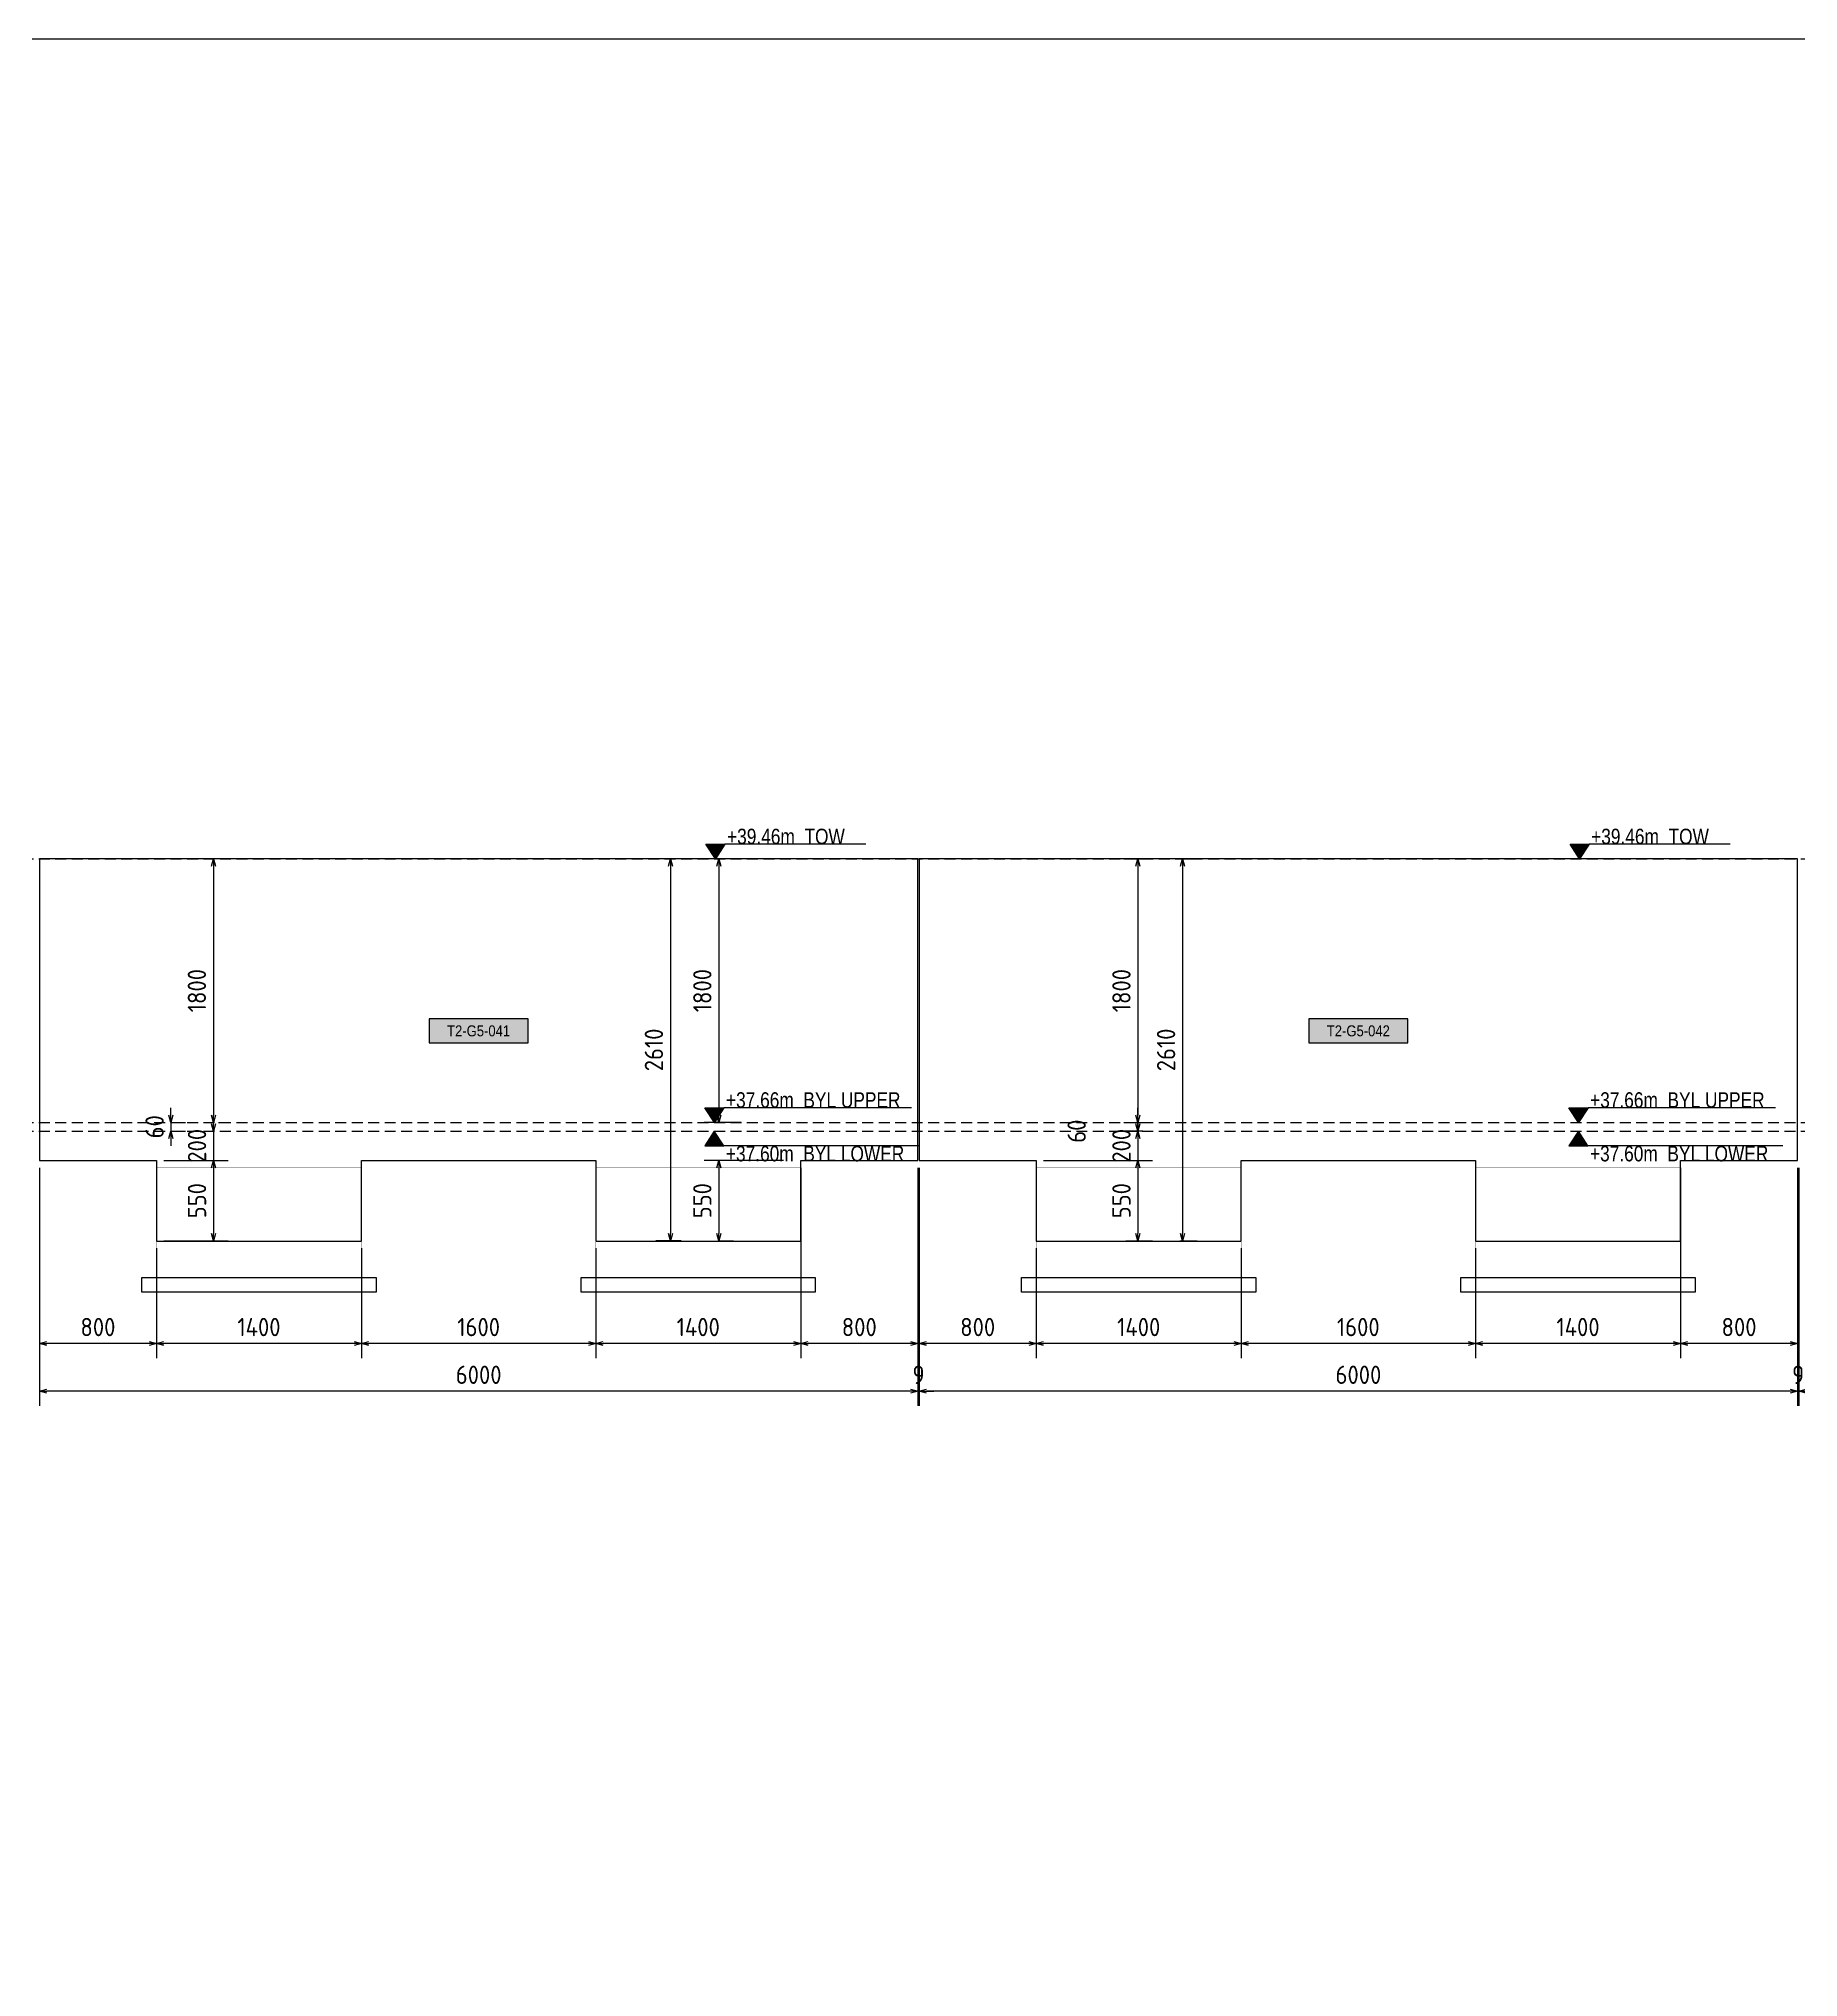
# Model space of a CAD drawing. Header units: centimetres. Extents: x -6122352 to 4157695, y -1694241 to 1947892.
# Drawn here: x 3399236 to 3411255, y 741986 to 755226 of the extents above; entities that cross this region are included whole.
import ezdxf
from ezdxf.enums import TextEntityAlignment as Align

# ---------------------------------------------------------------- set-up
doc = ezdxf.new("R2010")
doc.units = ezdxf.units.CM
doc.header["$MEASUREMENT"] = 0
doc.header["$PDMODE"] = 66
doc.header["$PDSIZE"] = 100
doc.linetypes.add('DASHED2', pattern=[0.375, 0.25, -0.125])
doc.linetypes.add('HIDDEN', pattern=[0.375, 0.25, -0.125])
for name, color, linetype in [('00-MI-DIM', 7, 'Continuous'), ('@MI-TYPE-02', 6, 'Continuous'), ('JML-Dimension', 1, 'Continuous'), ('PANEL-TAGS', 7, 'Continuous'), ('SECTION', 130, 'Continuous')]:
    doc.layers.add(name, color=color, linetype=linetype)
doc.styles.add('PANELTAG_STYLE', font='arial.ttf')
doc.styles.add('Schueco-BEMSTIL', font='isocpeur.ttf', dxfattribs={"width": 0.9})
doc.styles.add('txt-Pisa-std', font='arial.ttf', dxfattribs={"width": 0.8})
doc.dimstyles.new('MI- JWC-TXT-2.5 MM', dxfattribs={"dimscale": 1.5, "dimtxt": 2.5, "dimasz": 1, "dimexe": 2, "dimexo": 1, "dimgap": 1, "dimtad": 1, "dimdec": 0, "dimdsep": 46, "dimtxsty": 'Schueco-BEMSTIL', "dimblk": 'OPEN30', "dimcen": 0, "dimdle": 2, "dimclrd": 140, "dimclre": 8, "dimclrt": 40, "dimadec": 0, "dimazin": 2, "dimtfac": 1, "dimtdec": 0, "dimtix": 1, "dimtmove": 2, "dimatfit": 3, "dimldrblk": 'OPEN', "dimfxl": 2, "dimlwd": -1, "dimlwe": -1, "dimarcsym": 0})

# ---------------------------------------------------------------- blocks, each defined once
blk = doc.blocks.new('*U1106')
at = {"layer": 'JML-Dimension'}
h = blk.add_hatch(color=10, dxfattribs=at)
h.dxf.hatch_style = 1
h.paths.add_polyline_path([(0, 0), (-1.54, 2.37), (1.54, 2.37)])
blk.add_line((24.31, 2.37), (1.54, 2.37), dxfattribs=at)
blk.add_lwpolyline([(0, 0), (-1.54, 2.37), (1.54, 2.37), (0, 0)], dxfattribs=at)
at = {"color": 5, "style": 'txt-Pisa-std', "width": 0.8}
blk.add_attdef('+0.0', text='', height=2.5, dxfattribs=at).set_placement((1.87, 2.37), align=Align.BOTTOM_LEFT)
blk = doc.blocks.new('*U1108')
at = {"layer": 'JML-Dimension'}
h = blk.add_hatch(color=10, dxfattribs=at)
h.dxf.hatch_style = 1
h.paths.add_polyline_path([(0, 0), (-1.54, 2.37), (1.54, 2.37)])
blk.add_line((31.81, 2.37), (1.54, 2.37), dxfattribs=at)
blk.add_lwpolyline([(0, 0), (-1.54, 2.37), (1.54, 2.37), (0, 0)], dxfattribs=at)
at = {"color": 5, "style": 'txt-Pisa-std', "width": 0.8}
blk.add_attdef('+0.0', text='', height=2.5, dxfattribs=at).set_placement((1.87, 2.37), align=Align.BOTTOM_LEFT)
blk = doc.blocks.new('*U1107')
at = {"layer": 'JML-Dimension'}
h = blk.add_hatch(color=10, dxfattribs=at)
h.dxf.hatch_style = 1
h.paths.add_polyline_path([(0, 0), (-1.54, 2.37), (1.54, 2.37)])
blk.add_line((33.03, 2.37), (1.54, 2.37), dxfattribs=at)
blk.add_lwpolyline([(0, 0), (-1.54, 2.37), (1.54, 2.37), (0, 0)], dxfattribs=at)
at = {"color": 5, "style": 'txt-Pisa-std', "width": 0.8}
blk.add_attdef('+0.0', text='', height=2.5, dxfattribs=at).set_placement((1.87, 2.37), align=Align.BOTTOM_LEFT)
blk = doc.blocks.new('T2-ELE FT')
at = {"color": 12, "linetype": 'HIDDEN', "ltscale": 5, "const_width": 2}
blk.add_lwpolyline([(30306558, 1676366), (30306558, 1676866), (30307958, 1676866), (30307958, 1676366)], dxfattribs=at)
at = {"color": 12, "ltscale": 20, "const_width": 2}
blk.add_lwpolyline([(30306558, 1676366), (30307958, 1676366), (30307958, 1676116), (30306558, 1676116)], close=True, dxfattribs=at)
at = {"color": 8, "ltscale": 20}
blk.add_lwpolyline([(30306458, 1676116), (30308058, 1676116), (30308058, 1676016), (30306458, 1676016)], close=True, dxfattribs=at)
blk = doc.blocks.new('_Open30')
at = {"color": 0, "linetype": 'ByBlock', "lineweight": -2}
for p, q in [((-1, 0.27), (0, 0)), ((0, 0), (-1, -0.27)), ((0, 0), (-1, 0))]:
    blk.add_line(p, q, dxfattribs=at)
blk = doc.blocks.new('*D2325')
at = {"layer": '00-MI-DIM', "color": 8, "transparency": 16777216}
for p, q in [((3410451, 747515), (3410451, 746214)), ((3411251, 747515), (3411251, 746214))]:
    blk.add_line(p, q, dxfattribs=at)
at = {"layer": '00-MI-DIM', "color": 140, "transparency": 16777216}
blk.add_line((3411201, 746314), (3410501, 746314), dxfattribs=at)
at = {"layer": 'Defpoints', "color": 0, "transparency": 16777216}
for p in [(3410451, 747565), (3411251, 747565), (3410451, 746314)]:
    blk.add_point(p, dxfattribs=at)
at = {"layer": '00-MI-DIM', "color": 140, "transparency": 16777216, "xscale": 50, "yscale": 50, "zscale": 50, "rotation": 180}
blk.add_blockref('_Open30', (3410451, 746314), dxfattribs=at)
at = {"layer": '00-MI-DIM', "color": 140, "transparency": 16777216, "xscale": 50, "yscale": 50, "zscale": 50}
blk.add_blockref('_Open30', (3411251, 746314), dxfattribs=at)
at = {"layer": '00-MI-DIM', "color": 40, "transparency": 16777216, "insert": (3410851, 746427), "char_height": 125, "attachment_point": 5, "style": 'Schueco-BEMSTIL'}
blk.add_mtext('800', dxfattribs=at)
blk = doc.blocks.new('_Open')
at = {"color": 0, "linetype": 'ByBlock', "lineweight": -2}
for p, q in [((-1, 0.2), (0, 0)), ((-1, -0.2), (0, 0)), ((0, 0), (-1, 0))]:
    blk.add_line(p, q, dxfattribs=at)
blk = doc.blocks.new('*D2326')
at = {"layer": '00-MI-DIM', "color": 8, "transparency": 16777216}
for p, q in [((3410451, 747515), (3410451, 746214)), ((3409051, 746965), (3409051, 746214))]:
    blk.add_line(p, q, dxfattribs=at)
at = {"layer": '00-MI-DIM', "color": 140, "transparency": 16777216}
blk.add_line((3410401, 746314), (3409101, 746314), dxfattribs=at)
at = {"layer": 'Defpoints', "color": 0, "transparency": 16777216}
for p in [(3410451, 747565), (3409051, 747015), (3409051, 746314)]:
    blk.add_point(p, dxfattribs=at)
at = {"layer": '00-MI-DIM', "color": 140, "transparency": 16777216, "xscale": 50, "yscale": 50, "zscale": 50, "rotation": 180}
blk.add_blockref('_Open30', (3409051, 746314), dxfattribs=at)
at = {"layer": '00-MI-DIM', "color": 140, "transparency": 16777216, "xscale": 50, "yscale": 50, "zscale": 50}
blk.add_blockref('_Open30', (3410451, 746314), dxfattribs=at)
at = {"layer": '00-MI-DIM', "color": 40, "transparency": 16777216, "insert": (3409751, 746427), "char_height": 125, "attachment_point": 5, "style": 'Schueco-BEMSTIL'}
blk.add_mtext('1400', dxfattribs=at)
blk = doc.blocks.new('*D2327')
at = {"layer": '00-MI-DIM', "color": 8, "transparency": 16777216}
for p, q in [((3407450, 746965), (3407450, 746214)), ((3409051, 746965), (3409051, 746214))]:
    blk.add_line(p, q, dxfattribs=at)
at = {"layer": '00-MI-DIM', "color": 140, "transparency": 16777216}
blk.add_line((3409001, 746314), (3407500, 746314), dxfattribs=at)
at = {"layer": 'Defpoints', "color": 0, "transparency": 16777216}
for p in [(3407450, 747015), (3409051, 747015), (3407450, 746314)]:
    blk.add_point(p, dxfattribs=at)
at = {"layer": '00-MI-DIM', "color": 140, "transparency": 16777216, "xscale": 50, "yscale": 50, "zscale": 50, "rotation": 180}
blk.add_blockref('_Open30', (3407450, 746314), dxfattribs=at)
at = {"layer": '00-MI-DIM', "color": 140, "transparency": 16777216, "xscale": 50, "yscale": 50, "zscale": 50}
blk.add_blockref('_Open30', (3409051, 746314), dxfattribs=at)
at = {"layer": '00-MI-DIM', "color": 40, "transparency": 16777216, "insert": (3408250, 746427), "char_height": 125, "attachment_point": 5, "style": 'Schueco-BEMSTIL'}
blk.add_mtext('1600', dxfattribs=at)
blk = doc.blocks.new('*D2328')
at = {"layer": '00-MI-DIM', "color": 8, "transparency": 16777216}
for p, q in [((3406050, 746965), (3406050, 746214)), ((3407450, 746965), (3407450, 746214))]:
    blk.add_line(p, q, dxfattribs=at)
at = {"layer": '00-MI-DIM', "color": 140, "transparency": 16777216}
blk.add_line((3407400, 746314), (3406100, 746314), dxfattribs=at)
at = {"layer": 'Defpoints', "color": 0, "transparency": 16777216}
for p in [(3406050, 747015), (3407450, 747015), (3406050, 746314)]:
    blk.add_point(p, dxfattribs=at)
at = {"layer": '00-MI-DIM', "color": 140, "transparency": 16777216, "xscale": 50, "yscale": 50, "zscale": 50, "rotation": 180}
blk.add_blockref('_Open30', (3406050, 746314), dxfattribs=at)
at = {"layer": '00-MI-DIM', "color": 140, "transparency": 16777216, "xscale": 50, "yscale": 50, "zscale": 50}
blk.add_blockref('_Open30', (3407450, 746314), dxfattribs=at)
at = {"layer": '00-MI-DIM', "color": 40, "transparency": 16777216, "insert": (3406750, 746427), "char_height": 125, "attachment_point": 5, "style": 'Schueco-BEMSTIL'}
blk.add_mtext('1400', dxfattribs=at)
blk = doc.blocks.new('*D2329')
at = {"layer": '00-MI-DIM', "color": 8, "transparency": 16777216}
for p, q in [((3405250, 747515), (3405250, 746214)), ((3406050, 746965), (3406050, 746214))]:
    blk.add_line(p, q, dxfattribs=at)
at = {"layer": '00-MI-DIM', "color": 140, "transparency": 16777216}
blk.add_line((3406000, 746314), (3405300, 746314), dxfattribs=at)
at = {"layer": 'Defpoints', "color": 0, "transparency": 16777216}
for p in [(3405250, 747565), (3406050, 747015), (3405250, 746314)]:
    blk.add_point(p, dxfattribs=at)
at = {"layer": '00-MI-DIM', "color": 140, "transparency": 16777216, "xscale": 50, "yscale": 50, "zscale": 50, "rotation": 180}
blk.add_blockref('_Open30', (3405250, 746314), dxfattribs=at)
at = {"layer": '00-MI-DIM', "color": 140, "transparency": 16777216, "xscale": 50, "yscale": 50, "zscale": 50}
blk.add_blockref('_Open30', (3406050, 746314), dxfattribs=at)
at = {"layer": '00-MI-DIM', "color": 40, "transparency": 16777216, "insert": (3405650, 746427), "char_height": 125, "attachment_point": 5, "style": 'Schueco-BEMSTIL'}
blk.add_mtext('800', dxfattribs=at)
blk = doc.blocks.new('*D2319')
at = {"layer": '00-MI-DIM', "color": 8, "transparency": 16777216}
for p, q in [((3411251, 747515), (3411251, 745889)), ((3411260, 747515), (3411260, 745889))]:
    blk.add_line(p, q, dxfattribs=at)
at = {"layer": '00-MI-DIM', "color": 140, "transparency": 16777216}
for p, q in [((3411201, 745989), (3411151, 745989)), ((3411260, 745989), (3411251, 745989)), ((3411310, 745989), (3411360, 745989))]:
    blk.add_line(p, q, dxfattribs=at)
at = {"layer": 'Defpoints', "color": 0, "transparency": 16777216}
for p in [(3411251, 747565), (3411260, 747565), (3411251, 745989)]:
    blk.add_point(p, dxfattribs=at)
at = {"layer": '00-MI-DIM', "color": 140, "transparency": 16777216, "xscale": 50, "yscale": 50, "zscale": 50}
blk.add_blockref('_Open30', (3411251, 745989), dxfattribs=at)
at = {"layer": '00-MI-DIM', "color": 140, "transparency": 16777216, "xscale": 50, "yscale": 50, "zscale": 50, "rotation": 180}
blk.add_blockref('_Open30', (3411260, 745989), dxfattribs=at)
at = {"layer": '00-MI-DIM', "color": 40, "transparency": 16777216, "insert": (3411255, 746101), "char_height": 125, "attachment_point": 5, "style": 'Schueco-BEMSTIL'}
blk.add_mtext('9', dxfattribs=at)
blk = doc.blocks.new('*D2320')
at = {"layer": '00-MI-DIM', "color": 8, "transparency": 16777216}
for p, q in [((3405250, 747515), (3405250, 745889)), ((3411251, 747515), (3411251, 745889))]:
    blk.add_line(p, q, dxfattribs=at)
at = {"layer": '00-MI-DIM', "color": 140, "transparency": 16777216}
blk.add_line((3411201, 745989), (3405300, 745989), dxfattribs=at)
at = {"layer": 'Defpoints', "color": 0, "transparency": 16777216}
for p in [(3405250, 747565), (3411251, 747565), (3405250, 745989)]:
    blk.add_point(p, dxfattribs=at)
at = {"layer": '00-MI-DIM', "color": 140, "transparency": 16777216, "xscale": 50, "yscale": 50, "zscale": 50, "rotation": 180}
blk.add_blockref('_Open30', (3405250, 745989), dxfattribs=at)
at = {"layer": '00-MI-DIM', "color": 140, "transparency": 16777216, "xscale": 50, "yscale": 50, "zscale": 50}
blk.add_blockref('_Open30', (3411251, 745989), dxfattribs=at)
at = {"layer": '00-MI-DIM', "color": 40, "transparency": 16777216, "insert": (3408251, 746101), "char_height": 125, "attachment_point": 5, "style": 'Schueco-BEMSTIL'}
blk.add_mtext('6000', dxfattribs=at)
blk = doc.blocks.new('*D2330')
at = {"layer": '00-MI-DIM', "color": 8, "transparency": 16777216}
for p, q in [((3404441, 747515), (3404441, 746214)), ((3405241, 747515), (3405241, 746214))]:
    blk.add_line(p, q, dxfattribs=at)
at = {"layer": '00-MI-DIM', "color": 140, "transparency": 16777216}
blk.add_line((3405191, 746314), (3404491, 746314), dxfattribs=at)
at = {"layer": 'Defpoints', "color": 0, "transparency": 16777216}
for p in [(3404441, 747565), (3405241, 747565), (3404441, 746314)]:
    blk.add_point(p, dxfattribs=at)
at = {"layer": '00-MI-DIM', "color": 140, "transparency": 16777216, "xscale": 50, "yscale": 50, "zscale": 50, "rotation": 180}
blk.add_blockref('_Open30', (3404441, 746314), dxfattribs=at)
at = {"layer": '00-MI-DIM', "color": 140, "transparency": 16777216, "xscale": 50, "yscale": 50, "zscale": 50}
blk.add_blockref('_Open30', (3405241, 746314), dxfattribs=at)
at = {"layer": '00-MI-DIM', "color": 40, "transparency": 16777216, "insert": (3404841, 746427), "char_height": 125, "attachment_point": 5, "style": 'Schueco-BEMSTIL'}
blk.add_mtext('800', dxfattribs=at)
blk = doc.blocks.new('*D2331')
at = {"layer": '00-MI-DIM', "color": 8, "transparency": 16777216}
for p, q in [((3404441, 747515), (3404441, 746214)), ((3403041, 746965), (3403041, 746214))]:
    blk.add_line(p, q, dxfattribs=at)
at = {"layer": '00-MI-DIM', "color": 140, "transparency": 16777216}
blk.add_line((3404391, 746314), (3403091, 746314), dxfattribs=at)
at = {"layer": 'Defpoints', "color": 0, "transparency": 16777216}
for p in [(3404441, 747565), (3403041, 747015), (3403041, 746314)]:
    blk.add_point(p, dxfattribs=at)
at = {"layer": '00-MI-DIM', "color": 140, "transparency": 16777216, "xscale": 50, "yscale": 50, "zscale": 50, "rotation": 180}
blk.add_blockref('_Open30', (3403041, 746314), dxfattribs=at)
at = {"layer": '00-MI-DIM', "color": 140, "transparency": 16777216, "xscale": 50, "yscale": 50, "zscale": 50}
blk.add_blockref('_Open30', (3404441, 746314), dxfattribs=at)
at = {"layer": '00-MI-DIM', "color": 40, "transparency": 16777216, "insert": (3403741, 746427), "char_height": 125, "attachment_point": 5, "style": 'Schueco-BEMSTIL'}
blk.add_mtext('1400', dxfattribs=at)
blk = doc.blocks.new('*D2332')
at = {"layer": '00-MI-DIM', "color": 8, "transparency": 16777216}
for p, q in [((3401440, 746965), (3401440, 746214)), ((3403041, 746965), (3403041, 746214))]:
    blk.add_line(p, q, dxfattribs=at)
at = {"layer": '00-MI-DIM', "color": 140, "transparency": 16777216}
blk.add_line((3402991, 746314), (3401490, 746314), dxfattribs=at)
at = {"layer": 'Defpoints', "color": 0, "transparency": 16777216}
for p in [(3401440, 747015), (3403041, 747015), (3401440, 746314)]:
    blk.add_point(p, dxfattribs=at)
at = {"layer": '00-MI-DIM', "color": 140, "transparency": 16777216, "xscale": 50, "yscale": 50, "zscale": 50, "rotation": 180}
blk.add_blockref('_Open30', (3401440, 746314), dxfattribs=at)
at = {"layer": '00-MI-DIM', "color": 140, "transparency": 16777216, "xscale": 50, "yscale": 50, "zscale": 50}
blk.add_blockref('_Open30', (3403041, 746314), dxfattribs=at)
at = {"layer": '00-MI-DIM', "color": 40, "transparency": 16777216, "insert": (3402241, 746427), "char_height": 125, "attachment_point": 5, "style": 'Schueco-BEMSTIL'}
blk.add_mtext('1600', dxfattribs=at)
blk = doc.blocks.new('*D2333')
at = {"layer": '00-MI-DIM', "color": 8, "transparency": 16777216}
for p, q in [((3400040, 746965), (3400040, 746214)), ((3401440, 746965), (3401440, 746214))]:
    blk.add_line(p, q, dxfattribs=at)
at = {"layer": '00-MI-DIM', "color": 140, "transparency": 16777216}
blk.add_line((3401390, 746314), (3400090, 746314), dxfattribs=at)
at = {"layer": 'Defpoints', "color": 0, "transparency": 16777216}
for p in [(3400040, 747015), (3401440, 747015), (3400040, 746314)]:
    blk.add_point(p, dxfattribs=at)
at = {"layer": '00-MI-DIM', "color": 140, "transparency": 16777216, "xscale": 50, "yscale": 50, "zscale": 50, "rotation": 180}
blk.add_blockref('_Open30', (3400040, 746314), dxfattribs=at)
at = {"layer": '00-MI-DIM', "color": 140, "transparency": 16777216, "xscale": 50, "yscale": 50, "zscale": 50}
blk.add_blockref('_Open30', (3401440, 746314), dxfattribs=at)
at = {"layer": '00-MI-DIM', "color": 40, "transparency": 16777216, "insert": (3400740, 746427), "char_height": 125, "attachment_point": 5, "style": 'Schueco-BEMSTIL'}
blk.add_mtext('1400', dxfattribs=at)
blk = doc.blocks.new('*D2334')
at = {"layer": '00-MI-DIM', "color": 8, "transparency": 16777216}
for p, q in [((3399240, 747515), (3399240, 746214)), ((3400040, 746965), (3400040, 746214))]:
    blk.add_line(p, q, dxfattribs=at)
at = {"layer": '00-MI-DIM', "color": 140, "transparency": 16777216}
blk.add_line((3399990, 746314), (3399290, 746314), dxfattribs=at)
at = {"layer": 'Defpoints', "color": 0, "transparency": 16777216}
for p in [(3399240, 747565), (3400040, 747015), (3399240, 746314)]:
    blk.add_point(p, dxfattribs=at)
at = {"layer": '00-MI-DIM', "color": 140, "transparency": 16777216, "xscale": 50, "yscale": 50, "zscale": 50, "rotation": 180}
blk.add_blockref('_Open30', (3399240, 746314), dxfattribs=at)
at = {"layer": '00-MI-DIM', "color": 140, "transparency": 16777216, "xscale": 50, "yscale": 50, "zscale": 50}
blk.add_blockref('_Open30', (3400040, 746314), dxfattribs=at)
at = {"layer": '00-MI-DIM', "color": 40, "transparency": 16777216, "insert": (3399640, 746427), "char_height": 125, "attachment_point": 5, "style": 'Schueco-BEMSTIL'}
blk.add_mtext('800', dxfattribs=at)
blk = doc.blocks.new('*D2335')
at = {"layer": '00-MI-DIM', "color": 8, "transparency": 16777216}
for p, q in [((3399240, 747515), (3399240, 745889)), ((3405241, 747515), (3405241, 745889))]:
    blk.add_line(p, q, dxfattribs=at)
at = {"layer": '00-MI-DIM', "color": 140, "transparency": 16777216}
blk.add_line((3405191, 745989), (3399290, 745989), dxfattribs=at)
at = {"layer": 'Defpoints', "color": 0, "transparency": 16777216}
for p in [(3399240, 747565), (3405241, 747565), (3399240, 745989)]:
    blk.add_point(p, dxfattribs=at)
at = {"layer": '00-MI-DIM', "color": 140, "transparency": 16777216, "xscale": 50, "yscale": 50, "zscale": 50, "rotation": 180}
blk.add_blockref('_Open30', (3399240, 745989), dxfattribs=at)
at = {"layer": '00-MI-DIM', "color": 140, "transparency": 16777216, "xscale": 50, "yscale": 50, "zscale": 50}
blk.add_blockref('_Open30', (3405241, 745989), dxfattribs=at)
at = {"layer": '00-MI-DIM', "color": 40, "transparency": 16777216, "insert": (3402241, 746101), "char_height": 125, "attachment_point": 5, "style": 'Schueco-BEMSTIL'}
blk.add_mtext('6000', dxfattribs=at)
blk = doc.blocks.new('*D2336')
at = {"layer": '00-MI-DIM', "color": 8, "transparency": 16777216}
for p, q in [((3405241, 747515), (3405241, 745889)), ((3405250, 747515), (3405250, 745889))]:
    blk.add_line(p, q, dxfattribs=at)
at = {"layer": '00-MI-DIM', "color": 140, "transparency": 16777216}
for p, q in [((3405191, 745989), (3405141, 745989)), ((3405250, 745989), (3405241, 745989)), ((3405300, 745989), (3405350, 745989))]:
    blk.add_line(p, q, dxfattribs=at)
at = {"layer": 'Defpoints', "color": 0, "transparency": 16777216}
for p in [(3405241, 747565), (3405250, 747565), (3405241, 745989)]:
    blk.add_point(p, dxfattribs=at)
at = {"layer": '00-MI-DIM', "color": 140, "transparency": 16777216, "xscale": 50, "yscale": 50, "zscale": 50}
blk.add_blockref('_Open30', (3405241, 745989), dxfattribs=at)
at = {"layer": '00-MI-DIM', "color": 140, "transparency": 16777216, "xscale": 50, "yscale": 50, "zscale": 50, "rotation": 180}
blk.add_blockref('_Open30', (3405250, 745989), dxfattribs=at)
at = {"layer": '00-MI-DIM', "color": 40, "transparency": 16777216, "insert": (3405246, 746101), "char_height": 125, "attachment_point": 5, "style": 'Schueco-BEMSTIL'}
blk.add_mtext('9', dxfattribs=at)
blk = doc.blocks.new('*D2322')
at = {"layer": '00-MI-DIM', "color": 8, "transparency": 16777216}
for p, q in [((3403510, 749625), (3403451, 749625)), ((3403624, 747015), (3403451, 747015))]:
    blk.add_line(p, q, dxfattribs=at)
at = {"layer": '00-MI-DIM', "color": 140, "transparency": 16777216}
blk.add_line((3403551, 749575), (3403551, 747065), dxfattribs=at)
at = {"layer": 'Defpoints', "color": 0, "transparency": 16777216}
for p in [(3403560, 749625), (3403551, 747015), (3403674, 747015)]:
    blk.add_point(p, dxfattribs=at)
at = {"layer": '00-MI-DIM', "color": 140, "transparency": 16777216, "xscale": 50, "yscale": 50, "zscale": 50}
for p, rotation in [((3403551, 749625), 90), ((3403551, 747015), 270)]:
    blk.add_blockref('_Open30', p, dxfattribs=dict(at, rotation=rotation))
at = {"layer": '00-MI-DIM', "color": 40, "transparency": 16777216, "insert": (3403438, 748320), "char_height": 125, "attachment_point": 5, "rotation": 90, "style": 'Schueco-BEMSTIL'}
blk.add_mtext('2610', dxfattribs=at)
blk = doc.blocks.new('*D2323')
at = {"layer": '00-MI-DIM', "color": 8, "transparency": 16777216}
for p, q in [((3404035, 749625), (3403782, 749625)), ((3404035, 747825), (3403782, 747825))]:
    blk.add_line(p, q, dxfattribs=at)
at = {"layer": '00-MI-DIM', "color": 140, "transparency": 16777216}
blk.add_line((3403882, 749575), (3403882, 747875), dxfattribs=at)
at = {"layer": 'Defpoints', "color": 0, "transparency": 16777216}
for p in [(3404085, 749625), (3403882, 747825), (3404085, 747825)]:
    blk.add_point(p, dxfattribs=at)
at = {"layer": '00-MI-DIM', "color": 140, "transparency": 16777216, "xscale": 50, "yscale": 50, "zscale": 50}
for p, rotation in [((3403882, 749625), 90), ((3403882, 747825), 270)]:
    blk.add_blockref('_Open30', p, dxfattribs=dict(at, rotation=rotation))
at = {"layer": '00-MI-DIM', "color": 40, "transparency": 16777216, "insert": (3403769, 748725), "char_height": 125, "attachment_point": 5, "rotation": 90, "style": 'Schueco-BEMSTIL'}
blk.add_mtext('1800', dxfattribs=at)
blk = doc.blocks.new('*D2324')
at = {"layer": '00-MI-DIM', "color": 8, "transparency": 16777216}
for p, q in [((3404324, 747565), (3403782, 747565)), ((3403884, 747015), (3403982, 747015))]:
    blk.add_line(p, q, dxfattribs=at)
at = {"layer": '00-MI-DIM', "color": 140, "transparency": 16777216}
blk.add_line((3403882, 747515), (3403882, 747065), dxfattribs=at)
at = {"layer": 'Defpoints', "color": 0, "transparency": 16777216}
for p in [(3404374, 747565), (3403834, 747015), (3403882, 747015)]:
    blk.add_point(p, dxfattribs=at)
at = {"layer": '00-MI-DIM', "color": 140, "transparency": 16777216, "xscale": 50, "yscale": 50, "zscale": 50}
for p, rotation in [((3403882, 747565), 90), ((3403882, 747015), 270)]:
    blk.add_blockref('_Open30', p, dxfattribs=dict(at, rotation=rotation))
at = {"layer": '00-MI-DIM', "color": 40, "transparency": 16777216, "insert": (3403769, 747290), "char_height": 125, "attachment_point": 5, "rotation": 90, "style": 'Schueco-BEMSTIL'}
blk.add_mtext('550', dxfattribs=at)
blk = doc.blocks.new('*D2348')
at = {"layer": '00-MI-DIM', "color": 8, "transparency": 16777216}
for p, q in [((3400403, 749625), (3400329, 749625)), ((3400463, 747825), (3400529, 747825))]:
    blk.add_line(p, q, dxfattribs=at)
at = {"layer": '00-MI-DIM', "color": 140, "transparency": 16777216}
blk.add_line((3400429, 749575), (3400429, 747875), dxfattribs=at)
at = {"layer": 'Defpoints', "color": 0, "transparency": 16777216}
for p in [(3400453, 749625), (3400413, 747825), (3400429, 747825)]:
    blk.add_point(p, dxfattribs=at)
at = {"layer": '00-MI-DIM', "color": 140, "transparency": 16777216, "xscale": 50, "yscale": 50, "zscale": 50}
for p, rotation in [((3400429, 749625), 90), ((3400429, 747825), 270)]:
    blk.add_blockref('_Open30', p, dxfattribs=dict(at, rotation=rotation))
at = {"layer": '00-MI-DIM', "color": 40, "transparency": 16777216, "insert": (3400316, 748725), "char_height": 125, "attachment_point": 5, "rotation": 90, "style": 'Schueco-BEMSTIL'}
blk.add_mtext('1800', dxfattribs=at)
blk = doc.blocks.new('*D2349')
at = {"layer": '00-MI-DIM', "color": 140, "transparency": 16777216}
for p, q in [((3400139, 747875), (3400139, 747925)), ((3400139, 747825), (3400139, 747765)), ((3400139, 747715), (3400139, 747665))]:
    blk.add_line(p, q, dxfattribs=at)
at = {"layer": '00-MI-DIM', "color": 8, "transparency": 16777216}
for p, q in [((3400136, 747825), (3400239, 747825)), ((3400136, 747765), (3400239, 747765))]:
    blk.add_line(p, q, dxfattribs=at)
at = {"layer": 'Defpoints', "color": 0, "transparency": 16777216}
for p in [(3400086, 747825), (3400086, 747765), (3400139, 747765)]:
    blk.add_point(p, dxfattribs=at)
at = {"layer": '00-MI-DIM', "color": 140, "transparency": 16777216, "xscale": 50, "yscale": 50, "zscale": 50}
for p, rotation in [((3400139, 747825), 270), ((3400139, 747765), 90)]:
    blk.add_blockref('_Open30', p, dxfattribs=dict(at, rotation=rotation))
at = {"layer": '00-MI-DIM', "color": 40, "transparency": 16777216, "insert": (3400027, 747795), "char_height": 125, "attachment_point": 5, "rotation": 90, "style": 'Schueco-BEMSTIL'}
blk.add_mtext('60', dxfattribs=at)
blk = doc.blocks.new('*D2350')
at = {"layer": '00-MI-DIM', "color": 140, "transparency": 16777216}
for p, q in [((3400430, 747815), (3400430, 747865)), ((3400430, 747765), (3400430, 747565)), ((3400430, 747515), (3400430, 747465))]:
    blk.add_line(p, q, dxfattribs=at)
at = {"layer": '00-MI-DIM', "color": 8, "transparency": 16777216}
for p, q in [((3400472, 747765), (3400530, 747765)), ((3400090, 747565), (3400530, 747565))]:
    blk.add_line(p, q, dxfattribs=at)
at = {"layer": 'Defpoints', "color": 0, "transparency": 16777216}
for p in [(3400422, 747765), (3400040, 747565), (3400430, 747565)]:
    blk.add_point(p, dxfattribs=at)
at = {"layer": '00-MI-DIM', "color": 140, "transparency": 16777216, "xscale": 50, "yscale": 50, "zscale": 50}
for p, rotation in [((3400430, 747765), 270), ((3400430, 747565), 90)]:
    blk.add_blockref('_Open30', p, dxfattribs=dict(at, rotation=rotation))
at = {"layer": '00-MI-DIM', "color": 40, "transparency": 16777216, "insert": (3400317, 747665), "char_height": 125, "attachment_point": 5, "rotation": 90, "style": 'Schueco-BEMSTIL'}
blk.add_mtext('200', dxfattribs=at)
blk = doc.blocks.new('*D2351')
at = {"layer": '00-MI-DIM', "color": 8, "transparency": 16777216}
for p, q in [((3400090, 747565), (3400530, 747565)), ((3400090, 747015), (3400530, 747015))]:
    blk.add_line(p, q, dxfattribs=at)
at = {"layer": '00-MI-DIM', "color": 140, "transparency": 16777216}
blk.add_line((3400430, 747515), (3400430, 747065), dxfattribs=at)
at = {"layer": 'Defpoints', "color": 0, "transparency": 16777216}
for p in [(3400040, 747565), (3400040, 747015), (3400430, 747015)]:
    blk.add_point(p, dxfattribs=at)
at = {"layer": '00-MI-DIM', "color": 140, "transparency": 16777216, "xscale": 50, "yscale": 50, "zscale": 50}
for p, rotation in [((3400430, 747565), 90), ((3400430, 747015), 270)]:
    blk.add_blockref('_Open30', p, dxfattribs=dict(at, rotation=rotation))
at = {"layer": '00-MI-DIM', "color": 40, "transparency": 16777216, "insert": (3400317, 747290), "char_height": 125, "attachment_point": 5, "rotation": 90, "style": 'Schueco-BEMSTIL'}
blk.add_mtext('550', dxfattribs=at)
blk = doc.blocks.new('*D2352')
at = {"layer": '00-MI-DIM', "color": 8, "transparency": 16777216}
for p, q in [((3407032, 749625), (3407149, 749625)), ((3407032, 747015), (3407149, 747015))]:
    blk.add_line(p, q, dxfattribs=at)
at = {"layer": '00-MI-DIM', "color": 140, "transparency": 16777216}
blk.add_line((3407049, 749575), (3407049, 747065), dxfattribs=at)
at = {"layer": 'Defpoints', "color": 0, "transparency": 16777216}
for p in [(3406982, 749625), (3406982, 747015), (3407049, 747015)]:
    blk.add_point(p, dxfattribs=at)
at = {"layer": '00-MI-DIM', "color": 140, "transparency": 16777216, "xscale": 50, "yscale": 50, "zscale": 50}
for p, rotation in [((3407049, 749625), 90), ((3407049, 747015), 270)]:
    blk.add_blockref('_Open30', p, dxfattribs=dict(at, rotation=rotation))
at = {"layer": '00-MI-DIM', "color": 40, "transparency": 16777216, "insert": (3406937, 748320), "char_height": 125, "attachment_point": 5, "rotation": 90, "style": 'Schueco-BEMSTIL'}
blk.add_mtext('2610', dxfattribs=at)
blk = doc.blocks.new('*D2353')
at = {"layer": '00-MI-DIM', "color": 8, "transparency": 16777216}
for p, q in [((3406649, 749625), (3406844, 749625)), ((3406649, 747825), (3406844, 747825))]:
    blk.add_line(p, q, dxfattribs=at)
at = {"layer": '00-MI-DIM', "color": 140, "transparency": 16777216}
blk.add_line((3406744, 749575), (3406744, 747875), dxfattribs=at)
at = {"layer": 'Defpoints', "color": 0, "transparency": 16777216}
for p in [(3406599, 749625), (3406599, 747825), (3406744, 747825)]:
    blk.add_point(p, dxfattribs=at)
at = {"layer": '00-MI-DIM', "color": 140, "transparency": 16777216, "xscale": 50, "yscale": 50, "zscale": 50}
for p, rotation in [((3406744, 749625), 90), ((3406744, 747825), 270)]:
    blk.add_blockref('_Open30', p, dxfattribs=dict(at, rotation=rotation))
at = {"layer": '00-MI-DIM', "color": 40, "transparency": 16777216, "insert": (3406632, 748725), "char_height": 125, "attachment_point": 5, "rotation": 90, "style": 'Schueco-BEMSTIL'}
blk.add_mtext('1800', dxfattribs=at)
blk = doc.blocks.new('*D2354')
at = {"layer": '00-MI-DIM', "color": 140, "transparency": 16777216}
for p, q in [((3406744, 747875), (3406744, 747925)), ((3406744, 747825), (3406744, 747765)), ((3406744, 747715), (3406744, 747665))]:
    blk.add_line(p, q, dxfattribs=at)
at = {"layer": '00-MI-DIM', "color": 8, "transparency": 16777216}
for p, q in [((3406649, 747825), (3406844, 747825)), ((3406778, 747765), (3406644, 747765))]:
    blk.add_line(p, q, dxfattribs=at)
at = {"layer": 'Defpoints', "color": 0, "transparency": 16777216}
for p in [(3406599, 747825), (3406744, 747765), (3406828, 747765)]:
    blk.add_point(p, dxfattribs=at)
at = {"layer": '00-MI-DIM', "color": 140, "transparency": 16777216, "xscale": 50, "yscale": 50, "zscale": 50}
for p, rotation in [((3406744, 747825), 270), ((3406744, 747765), 90)]:
    blk.add_blockref('_Open30', p, dxfattribs=dict(at, rotation=rotation))
at = {"layer": '00-MI-DIM', "color": 40, "transparency": 16777216, "insert": (3406326, 747765), "char_height": 125, "attachment_point": 5, "rotation": 90, "style": 'Schueco-BEMSTIL'}
blk.add_mtext('60', dxfattribs=at)
blk = doc.blocks.new('*D2355')
at = {"layer": '00-MI-DIM', "color": 140, "transparency": 16777216}
for p, q in [((3406744, 747815), (3406744, 747865)), ((3406744, 747765), (3406744, 747565)), ((3406744, 747515), (3406744, 747465))]:
    blk.add_line(p, q, dxfattribs=at)
at = {"layer": '00-MI-DIM', "color": 8, "transparency": 16777216}
for p, q in [((3406778, 747765), (3406644, 747765)), ((3406100, 747565), (3406844, 747565))]:
    blk.add_line(p, q, dxfattribs=at)
at = {"layer": 'Defpoints', "color": 0, "transparency": 16777216}
for p in [(3406828, 747765), (3406050, 747565), (3406744, 747565)]:
    blk.add_point(p, dxfattribs=at)
at = {"layer": '00-MI-DIM', "color": 140, "transparency": 16777216, "xscale": 50, "yscale": 50, "zscale": 50}
for p, rotation in [((3406744, 747765), 270), ((3406744, 747565), 90)]:
    blk.add_blockref('_Open30', p, dxfattribs=dict(at, rotation=rotation))
at = {"layer": '00-MI-DIM', "color": 40, "transparency": 16777216, "insert": (3406632, 747665), "char_height": 125, "attachment_point": 5, "rotation": 90, "style": 'Schueco-BEMSTIL'}
blk.add_mtext('200', dxfattribs=at)
blk = doc.blocks.new('*D2356')
at = {"layer": '00-MI-DIM', "color": 8, "transparency": 16777216}
for p, q in [((3406100, 747565), (3406844, 747565)), ((3406661, 747015), (3406844, 747015))]:
    blk.add_line(p, q, dxfattribs=at)
at = {"layer": '00-MI-DIM', "color": 140, "transparency": 16777216}
blk.add_line((3406744, 747515), (3406744, 747065), dxfattribs=at)
at = {"layer": 'Defpoints', "color": 0, "transparency": 16777216}
for p in [(3406050, 747565), (3406611, 747015), (3406744, 747015)]:
    blk.add_point(p, dxfattribs=at)
at = {"layer": '00-MI-DIM', "color": 140, "transparency": 16777216, "xscale": 50, "yscale": 50, "zscale": 50}
for p, rotation in [((3406744, 747565), 90), ((3406744, 747015), 270)]:
    blk.add_blockref('_Open30', p, dxfattribs=dict(at, rotation=rotation))
at = {"layer": '00-MI-DIM', "color": 40, "transparency": 16777216, "insert": (3406632, 747290), "char_height": 125, "attachment_point": 5, "rotation": 90, "style": 'Schueco-BEMSTIL'}
blk.add_mtext('550', dxfattribs=at)
blk = doc.blocks.new('PANELTAG')
at = {"layer": 'PANEL-TAGS', "color": 1}
blk.add_lwpolyline([(-13.5, -3.3), (13.5, -3.3), (13.5, 3.3), (-13.5, 3.3)], close=True, dxfattribs=at)
at = {"layer": 'PANEL-TAGS', "color": 40, "true_color": 0xffd700}
blk.add_solid([(-13.5, -3.3), (13.5, -3.3), (-13.5, 3.3), (13.5, 3.3)], dxfattribs=at)
at = {"layer": 'PANEL-TAGS', "color": 5, "style": 'PANELTAG_STYLE', "width": 0.85}
blk.add_attdef('TAGNO', text='', height=3, dxfattribs=at).set_placement((0, 0), align=Align.MIDDLE)

msp = doc.modelspace()

# ---------------------------------------------------------------- linework, layer by layer
at = {"layer": '00-MI-DIM', "color": 6}
msp.add_lwpolyline([(3287503.15085, 755226.18129), (3438836.93337, 755226.18129), (3438836.93337, 681789.16077), (3287503.15085, 681789.16077)], close=True, dxfattribs=at)
at = {"layer": '@MI-TYPE-02', "color": 160, "linetype": 'DASHED2', "ltscale": 300}
for points in [[(3388436.46753, 749624.74001), (3420737.45345, 749624.74001)], [(3388436.46753, 747824.74001), (3420737.45345, 747824.74001)], [(3388436.46753, 747764.74001), (3420737.45345, 747764.74001)]]:
    msp.add_lwpolyline(points, dxfattribs=at)
at = {"layer": '@MI-TYPE-02', "color": 30}
for points in [[(3405240.2806, 749624.74001), (3399240.49711, 749624.69531), (3399240.49711, 747564.75011), (3400040.4596, 747564.75011), (3400040.4596, 747014.75011), (3401440.4596, 747014.75011), (3401440.4596, 747564.75011), (3403040.74711, 747564.75011), (3403040.74711, 747014.75011), (3404440.74711, 747014.75011), (3404440.74711, 747564.75011), (3405240.99308, 747564.79481), (3405240.2806, 749624.74001)], [(3411250.06409, 749624.74001), (3405250.2806, 749624.69531), (3405250.2806, 747564.75011), (3406050.24308, 747564.75011), (3406050.24308, 747014.75011), (3407450.24308, 747014.75011), (3407450.24308, 747564.75011), (3409050.5306, 747564.75011), (3409050.5306, 747014.75011), (3410450.5306, 747014.75011), (3410450.5306, 747564.75011), (3411250.77657, 747564.79481), (3411250.06409, 749624.74001)]]:
    msp.add_lwpolyline(points, dxfattribs=at)

# ---------------------------------------------------------------- block references
at = {"color": 2}
for p in [(-26906517.70197, -929351.12365), (-26903517.41445, -929351.12365), (-26900507.91848, -929351.12365), (-26897507.63097, -929351.12365)]:
    msp.add_blockref('T2-ELE FT', p, dxfattribs=at)
at = {"layer": 'PANEL-TAGS', "color": 30}
ref = msp.add_blockref('PANELTAG', (3402240.57714, 748450.13693), dxfattribs=dict(at, xscale=25, yscale=25, zscale=25))
ref.add_attrib('TAGNO', 'T2-G5-041', dxfattribs={"color": 5, "height": 75, "style": 'PANELTAG_STYLE', "width": 0.85}).set_placement((3402240.57714, 748450.13693), align=Align.MIDDLE_CENTER)
ref = msp.add_blockref('PANELTAG', (3408250.36063, 748450.13693), dxfattribs=dict(at, xscale=25, yscale=25, zscale=25))
ref.add_attrib('TAGNO', 'T2-G5-042', dxfattribs={"color": 5, "height": 75, "style": 'PANELTAG_STYLE', "width": 0.85}).set_placement((3408250.36063, 748450.13693), align=Align.MIDDLE_CENTER)
at = {"layer": 'SECTION', "color": 6}
ref = msp.add_blockref('*U1106', (3403858.57813, 749624.74001), dxfattribs=dict(at, xscale=42.30147098076819, yscale=42.30147098076819, zscale=42.30147098076819))
ref.add_attrib('+0.0', '+39.46m  TOW', (3403937.70678, 749724.99707), dxfattribs={"layer": 'JML-Dimension', "color": 5, "height": 105.7536775, "style": 'txt-Pisa-std', "width": 0.8})
ref = msp.add_blockref('*U1106', (3409761.54714, 749624.74001), dxfattribs=dict(at, xscale=42.30147098076819, yscale=42.30147098076819, zscale=42.30147098076819))
ref.add_attrib('+0.0', '+39.46m  TOW', (3409840.67579, 749724.99707), dxfattribs={"layer": 'JML-Dimension', "color": 5, "height": 105.7536775, "style": 'txt-Pisa-std', "width": 0.8})
ref = msp.add_blockref('*U1108', (3403851.28464, 747824.74001), dxfattribs=dict(at, xscale=42.30147098076819, yscale=42.30147098076819, zscale=42.30147098076819))
ref.add_attrib('+0.0', '+37.66m  BYL UPPER', (3403930.41329, 747924.99707), dxfattribs={"layer": 'JML-Dimension', "color": 5, "height": 105.7536775, "style": 'txt-Pisa-std', "width": 0.8})
ref = msp.add_blockref('*U1108', (3409754.25365, 747824.74001), dxfattribs=dict(at, xscale=42.30147098076819, yscale=42.30147098076819, zscale=42.30147098076819))
ref.add_attrib('+0.0', '+37.66m  BYL UPPER', (3409833.3823, 747924.99707), dxfattribs={"layer": 'JML-Dimension', "color": 5, "height": 105.7536775, "style": 'txt-Pisa-std', "width": 0.8})
ref = msp.add_blockref('*U1107', (3403850.74464, 747764.74001), dxfattribs=dict(at, xscale=-42.30147098076819, yscale=42.30147098076819, zscale=42.30147098076819, rotation=180))
ref.add_attrib('+0.0', '+37.60m  BYL LOWER', (3403929.87329, 747558.72927), dxfattribs={"layer": 'JML-Dimension', "color": 5, "height": 105.7536775, "style": 'txt-Pisa-std', "width": 0.8})
ref = msp.add_blockref('*U1107', (3409753.71365, 747764.74001), dxfattribs=dict(at, xscale=-42.30147098076819, yscale=42.30147098076819, zscale=42.30147098076819, rotation=180))
ref.add_attrib('+0.0', '+37.60m  BYL LOWER', (3409832.8423, 747558.72927), dxfattribs={"layer": 'JML-Dimension', "color": 5, "height": 105.7536775, "style": 'txt-Pisa-std', "width": 0.8})

# ---------------------------------------------------------------- dimensions: what is measured, and where the dimension line sits
at = {"layer": '00-MI-DIM', "color": 30}
for base, p1, p2, angle, picture, middle in [((3400428.52486, 747824.74001), (3400452.65109, 749624.70434), (3400412.87131, 747824.74001), 90, '*D2348', (3400316.02486, 748724.72217)), ((3403550.61873, 747014.75011), (3403559.66524, 749624.72798), (3403674.41511, 747014.75011), 90, '*D2322', (3403438.11873, 748319.73905)), ((3403881.61716, 747824.74001), (3404085.16079, 749624.7319), (3404085.16079, 747824.74001), 90, '*D2323', (3403769.11716, 748724.73595)), ((3406744.13492, 747824.74001), (3406598.84835, 749624.70536), (3406598.84835, 747824.74001), 90, '*D2353', (3406631.63492, 748724.72268)), ((3407049.21164, 747014.75011), (3406982.21731, 749624.74001), (3406982.21731, 747014.75011), 90, '*D2352', (3406936.71164, 748319.74506)), ((3400139.22136, 747764.74001), (3400085.77429, 747824.74001), (3400085.77429, 747764.74001), 90, '*D2349', (3400026.72136, 747794.74001)), ((3400429.52486, 747564.75011), (3400421.72729, 747764.74001), (3400040.4596, 747564.75011), 90, '*D2350', (3400317.02486, 747664.74506)), ((3406744.13492, 747564.75011), (3406828.09923, 747764.74001), (3406050.24308, 747564.75011), 90, '*D2355', (3406631.63492, 747664.74506)), ((3399240.49711, 745988.99697), (3405240.99308, 747564.79481), (3399240.49711, 747564.75011), 180, '*D2335', (3402240.7451, 746101.49697)), ((3399240.49711, 746314.37077), (3400040.4596, 747014.75011), (3399240.49711, 747564.75011), 180, '*D2334', (3399640.47835, 746426.87077)), ((3400429.52486, 747014.75011), (3400040.4596, 747564.75011), (3400040.4596, 747014.75011), 90, '*D2351', (3400317.02486, 747289.75011)), ((3403040.74711, 746314.37077), (3404440.74711, 747564.75011), (3403040.74711, 747014.75011), 180, '*D2331', (3403740.74711, 746426.87077)), ((3403881.61716, 747014.75011), (3404374.41511, 747564.75011), (3403833.77091, 747014.75011), 90, '*D2324', (3403769.11716, 747289.75011)), ((3404440.74711, 746314.37077), (3405240.99308, 747564.79481), (3404440.74711, 747564.75011), 180, '*D2330', (3404840.8701, 746426.87077)), ((3405240.99308, 745988.99697), (3405250.2806, 747564.75011), (3405240.99308, 747564.79481), 180, '*D2336', (3405245.63684, 746101.49697)), ((3405250.2806, 745988.99697), (3411250.77657, 747564.79481), (3405250.2806, 747564.75011), 180, '*D2320', (3408250.52858, 746101.49697)), ((3405250.2806, 746314.37077), (3406050.24308, 747014.75011), (3405250.2806, 747564.75011), 180, '*D2329', (3405650.26184, 746426.87077)), ((3406744.13492, 747014.75011), (3406050.24308, 747564.75011), (3406610.88824, 747014.75011), 90, '*D2356', (3406631.63492, 747289.75011)), ((3409050.5306, 746314.37077), (3410450.5306, 747564.75011), (3409050.5306, 747014.75011), 180, '*D2326', (3409750.5306, 746426.87077)), ((3410450.5306, 746314.37077), (3411250.77657, 747564.79481), (3410450.5306, 747564.75011), 180, '*D2325', (3410850.65358, 746426.87077)), ((3411250.77657, 745988.99697), (3411260.06409, 747564.75011), (3411250.77657, 747564.79481), 180, '*D2319', (3411255.42033, 746101.49697)), ((3400040.4596, 746314.37077), (3401440.4596, 747014.75011), (3400040.4596, 747014.75011), 180, '*D2333', (3400740.4596, 746426.87077)), ((3401440.4596, 746314.37077), (3403040.74711, 747014.75011), (3401440.4596, 747014.75011), 180, '*D2332', (3402240.60335, 746426.87077)), ((3406050.24308, 746314.37077), (3407450.24308, 747014.75011), (3406050.24308, 747014.75011), 180, '*D2328', (3406750.24308, 746426.87077)), ((3407450.24308, 746314.37077), (3409050.5306, 747014.75011), (3407450.24308, 747014.75011), 180, '*D2327', (3408250.38684, 746426.87077))]:
    dim = msp.add_linear_dim(base=base, p1=p1, p2=p2, angle=angle, dimstyle='MI- JWC-TXT-2.5 MM', dxfattribs=at)
    dim.commit()
    dim.dimension.update_dxf_attribs({"geometry": picture, "text_midpoint": middle})
dim = msp.add_linear_dim(base=(3406744.13492, 747764.74001), p1=(3406598.84835, 747824.74001), p2=(3406828.09923, 747764.74001), angle=90, dimstyle='MI- JWC-TXT-2.5 MM', dxfattribs=at)
dim.commit()
dim.dimension.update_dxf_attribs({"geometry": '*D2354', "text_midpoint": (3406326.0606, 747764.74001), "dimtype": 160})

doc.saveas('drawing.dxf')
